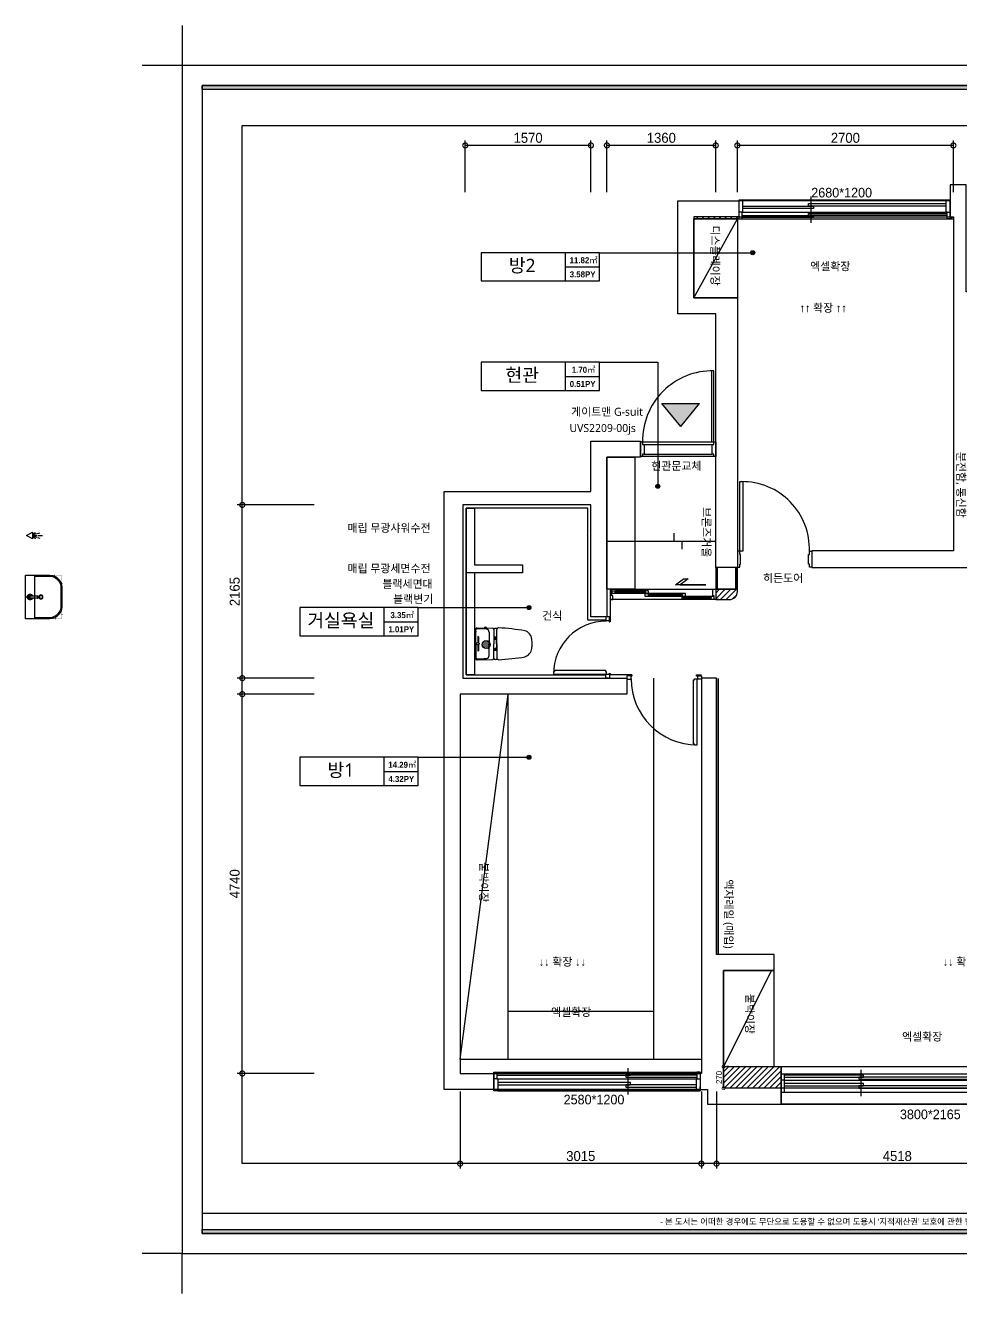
# Model space of a CAD drawing. Header units: millimetres. Extents: x 0 to 460316, y -63250 to 103204.
# Drawn here: x 55701 to 67402, y 55380 to 71230 of the extents above; entities that cross this region are included whole.
import ezdxf
from ezdxf.enums import TextEntityAlignment as Align

# ---------------------------------------------------------------- set-up
doc = ezdxf.new("R2010")
doc.units = ezdxf.units.MM
doc.header["$LTSCALE"] = 25
for name, pattern in [('DOT', [0.25, 0, -0.25]), ('HID', [2.5, 1.5, -1]), ('HIDDEN', [9.525, 6.35, -3.175])]:
    doc.linetypes.add(name, pattern=pattern)
for name, color, linetype in [('0-ELC TEXT', 7, 'Continuous'), ('03-TEXT', 3, 'Continuous'), ('03-WAL NEW', 3, 'Continuous'), ('04-WIN', 4, 'Continuous'), ('06-FUR', 6, 'Continuous'), ('07-DIM WAL', 5, 'Continuous'), ('2-con', 2, 'Continuous'), ('3.기호.계단선', 30, 'Continuous'), ('BATH', 4, 'Continuous'), ('CO-BATH', 6, 'Continuous'), ('CO-DO-FR', 7, 'Continuous'), ('CO-DOOR', 8, 'Continuous'), ('F-SYM', 7, 'Continuous'), ('fin', 5, 'Continuous'), ('FORM(YOURNAME)-11', 1, 'Continuous'), ('HL', 6, 'HIDDEN'), ('TOILET-1', 6, 'Continuous'), ('도면층4', 4, 'Continuous'), ('도면층8', 8, 'Continuous'), ('설비', 140, 'Continuous')]:
    doc.layers.add(name, color=color, linetype=linetype)
doc.styles.add('YOURNAME', font='HY울릉도M.TTF')
doc.styles.add('넥슨고딕', font='NEXONLv1GothicBold.ttf')
doc.styles.add('스타일1', font='HY울릉도M.TTF')
doc.styles.add('이윤정', font='l_10646.ttf')
doc.styles.add('코레일둥고', font='Korail_Round_Gothic_Medium.ttf')
doc.dimstyles.new('30', dxfattribs={"dimscale": 30, "dimtxt": 2.5, "dimasz": 2.5, "dimexe": 1.25, "dimexo": 2, "dimtad": 1, "dimdec": 0, "dimtxsty": '스타일1', "dimblk": 'DOTSMALL', "dimcen": 2.5, "dimclrd": 1, "dimclre": 1, "dimclrt": 7, "dimadec": 0, "dimazin": 0, "dimtfac": 1, "dimtdec": 0, "dimtix": 1, "dimtmove": 0, "dimatfit": 3, "dimldrblk": 'DOTSMALL', "dimfxl": 1.25, "dimarcsym": 0})
doc.dimstyles.new('50', dxfattribs={"dimscale": 50, "dimtxt": 2.5, "dimasz": 2.5, "dimexe": 1.25, "dimexo": 2, "dimtad": 1, "dimdec": 0, "dimtxsty": '스타일1', "dimblk": 'DOTSMALL', "dimcen": 2.5, "dimclrd": 1, "dimclre": 1, "dimclrt": 2, "dimadec": 0, "dimazin": 0, "dimtfac": 1, "dimtdec": 0, "dimtix": 1, "dimtmove": 0, "dimatfit": 3, "dimldrblk": 'DOTSMALL', "dimfxl": 1.25, "dimarcsym": 0})
pattern_1 = [(45, (41295.374, 99791.38), (-35.35534, 35.35534), [])]

# ---------------------------------------------------------------- blocks, each defined once
blk = doc.blocks.new('FORM-PLAN')
at = {"layer": 'FORM(YOURNAME)-11'}
h = blk.add_hatch(color=256, dxfattribs=at)
h.dxf.hatch_style = 1
h.paths.add_polyline_path([(-71444, 55115), (10556, 55115), (10556, 54915), (-71444, 54915)])
h.paths.add_polyline_path([(-71444, -2085), (10556, -2085), (10556, -2285), (-71444, -2285)])
at = {"layer": 'Defpoints', "color": 158}
blk.add_line((1346, -1285), (-71444, -1285), dxfattribs=at)
at = {"layer": 'Defpoints', "color": 1}
for points in [[(-72444, 58115), (-72444, 56115), (-74444, 56115)], [(-72444, -5285), (-72444, -3285), (-74444, -3285)]]:
    blk.add_lwpolyline(points, dxfattribs=at)
at = {"layer": 'Defpoints', "color": 158}
for points in [[(-71444, -2285), (10556, -2285), (10556, 55115), (-71444, 55115)], [(-69444, 53115), (-64, 53115), (-64, 1215), (-69444, 1215)]]:
    blk.add_lwpolyline(points, close=True, dxfattribs=at)
at = {"layer": 'FORM(YOURNAME)-11', "color": 250}
blk.add_lwpolyline([(-72444, -3285), (11556, -3285), (11556, 56115), (-72444, 56115)], close=True, dxfattribs=at)
at = {"layer": 'FORM(YOURNAME)-11'}
for points in [[(-71444, 55115), (10556, 55115), (10556, 54915), (-71444, 54915)], [(-71444, -2085), (10556, -2085), (10556, -2285), (-71444, -2285)]]:
    blk.add_lwpolyline(points, close=True, dxfattribs=at)
at = {"layer": 'FORM(YOURNAME)-11', "color": 1, "style": 'YOURNAME'}
blk.add_text("- 본 도서는 어떠한 경우에도 무단으로 도용할 수 없으며 도용시 '지적재산권' 보호에 관한 법률에 의거, 법적 분쟁이 발생합니다.  또한 본 도서에 관한 모든 저작권은 당사에 있습니다. -", height=300, dxfattribs=at).set_placement((-32990, -1685), align=Align.MIDDLE_CENTER)
at = {"layer": 'FORM(YOURNAME)-11', "color": 3, "style": 'YOURNAME'}
for tag, height, p in [('1', 450, (9905, 18188)), ('2', 450, (9905, 17544)), ('3', 450, (9905, 16257)), ('4', 450, (9905, 14326)), ('5', 515, (9905, 12009)), ('6', 515, (9905, 9757)), ('7', 515, (9905, 7504)), ('8', 515, (9905, 5252)), ('9', 515, (9905, 2999)), ('10', 515, (5655, 811)), ('11', 515, (9905, 747)), ('12', 515, (5655, -1441)), ('13', 515, (9905, -1441))]:
    blk.add_attdef(tag, text='', height=height, dxfattribs=at).set_placement(p, align=Align.MIDDLE_RIGHT)
blk = doc.blocks.new('AC-8')
at = {"layer": 'BATH'}
for p, q in [((-51, 54), (0, 143)), ((45, 54), (-51, 54)), ((-25, 47), (-46, 12)), ((-14, 47), (-28, -8)), ((-2, 49), (-2, -11)), ((0, 143), (45, 54)), ((10, 47), (25, -8)), ((22, 47), (43, 12)), ((-31, -16), (-41, -49)), ((-2, -27), (-2, -89)), ((28, -16), (38, -49))]:
    blk.add_line(p, q, dxfattribs=at)
blk = doc.blocks.new('B-003')
blk.add_line((0, 0), (0, -65))
at = {"layer": 'CO-BATH'}
for p, q in [((272, 0), (-272, 0)), ((272, -305), (272, 0)), ((-272, 0), (-272, -305)), ((-122, -455), (122, -455))]:
    blk.add_line(p, q, dxfattribs=at)
at = {"layer": 'CO-BATH', "color": 8}
for p, q in [((-262, -120), (-262, -295)), ((262, -120), (-262, -120)), ((-15, -156), (-15, -161)), ((-14, -151), (-14, -156)), ((-13, -60), (-13, -151)), ((12, -60), (12, -151)), ((13, -151), (13, -156)), ((14, -156), (14, -161)), ((262, -295), (262, -120)), ((-15, -161), (14, -161)), ((-112, -445), (112, -445))]:
    blk.add_line(p, q, dxfattribs=at)
at = {"layer": 'CO-BATH', "color": 251}
for p, q in [((-15, -156), (14, -156)), ((-14, -151), (13, -151))]:
    blk.add_line(p, q, dxfattribs=at)
at = {"layer": 'CO-BATH', "color": 8, "linetype": 'DOT'}
blk.add_lwpolyline([(-272, -455), (272, -455), (272, 0), (-272, 0)], close=True, dxfattribs=at)
at = {"layer": 'CO-BATH', "color": 8}
blk.add_circle((0, -195), 25, dxfattribs=at)
at = {"layer": 'CO-BATH', "color": 251}
blk.add_circle((0, -195), 20, dxfattribs=at)
at = {"layer": 'CO-BATH', "color": 8}
for centre, radius, start, end in [((0, -60), 35, 290.9248, 249.0751), ((0, -60), 12.5, 360, 180), ((-112, -295), 150, 180, 270), ((112, -295), 150, 270, 0)]:
    blk.add_arc(centre, radius, start, end, dxfattribs=at)
at = {"layer": 'CO-BATH', "color": 251}
for radius, start, end in [(30, 294.6243, 245.3757), (25, 300, 240), (18, 313.9829, 226.017)]:
    blk.add_arc((0, -60), radius, start, end, dxfattribs=at)
at = {"layer": 'CO-BATH'}
for centre, start, end in [((-122, -305), 180, 270), ((122, -305), 270, 0)]:
    blk.add_arc(centre, 150, start, end, dxfattribs=at)
blk = doc.blocks.new('_DotSmall')
at = {"color": 0, "linetype": 'ByBlock', "const_width": 0.5}
blk.add_lwpolyline([(-0.0625, 0, 1), (0.0625, 0, 1)], format="xyb", close=True, dxfattribs=at)
blk = doc.blocks.new('*D100')
at = {"layer": '07-DIM WAL', "color": 1, "lineweight": -2}
for p, q in [((64339, 57905), (64339, 56943)), ((68857, 57629), (68857, 56943)), ((68857, 57005), (64339, 57005))]:
    blk.add_line(p, q, dxfattribs=at)
at = {"layer": 'Defpoints', "color": 0}
for p in [(64339, 58005), (68857, 57729), (64339, 57005)]:
    blk.add_point(p, dxfattribs=at)
at = {"layer": '07-DIM WAL', "color": 1, "lineweight": -2, "xscale": 125, "yscale": 125, "zscale": 125, "rotation": 180}
blk.add_blockref('_DotSmall', (64339, 57005), dxfattribs=at)
at = {"layer": '07-DIM WAL', "color": 1, "lineweight": -2, "xscale": 125, "yscale": 125, "zscale": 125}
blk.add_blockref('_DotSmall', (68857, 57005), dxfattribs=at)
at = {"layer": '07-DIM WAL', "color": 2, "insert": (66598, 57099), "char_height": 125, "attachment_point": 5, "style": '스타일1'}
blk.add_mtext('4518', dxfattribs=at)
blk = doc.blocks.new('*D101')
at = {"layer": '07-DIM WAL', "color": 1, "lineweight": -2}
for p, q in [((61134, 57905), (61134, 56943)), ((64149, 57905), (64149, 56943)), ((64149, 57005), (61134, 57005))]:
    blk.add_line(p, q, dxfattribs=at)
at = {"layer": 'Defpoints', "color": 0}
for p in [(61134, 58005), (64149, 58005), (61134, 57005)]:
    blk.add_point(p, dxfattribs=at)
at = {"layer": '07-DIM WAL', "color": 1, "lineweight": -2, "xscale": 125, "yscale": 125, "zscale": 125, "rotation": 180}
blk.add_blockref('_DotSmall', (61134, 57005), dxfattribs=at)
at = {"layer": '07-DIM WAL', "color": 1, "lineweight": -2, "xscale": 125, "yscale": 125, "zscale": 125}
blk.add_blockref('_DotSmall', (64149, 57005), dxfattribs=at)
at = {"layer": '07-DIM WAL', "color": 2, "insert": (62642, 57099), "char_height": 125, "attachment_point": 5, "style": '스타일1'}
blk.add_mtext('3015', dxfattribs=at)
blk = doc.blocks.new('*D102')
at = {"layer": '07-DIM WAL', "color": 1, "lineweight": -2}
for p, q in [((59312, 62872), (58349, 62872)), ((58412, 58132), (58412, 62872)), ((59312, 58132), (58349, 58132))]:
    blk.add_line(p, q, dxfattribs=at)
at = {"layer": 'Defpoints', "color": 0}
for p in [(58412, 62872), (59412, 62872), (59412, 58132)]:
    blk.add_point(p, dxfattribs=at)
at = {"layer": '07-DIM WAL', "color": 1, "lineweight": -2, "xscale": 125, "yscale": 125, "zscale": 125}
for p, rotation in [((58412, 62872), 90), ((58412, 58132), 270)]:
    blk.add_blockref('_DotSmall', p, dxfattribs=dict(at, rotation=rotation))
at = {"layer": '07-DIM WAL', "color": 2, "insert": (58318, 60502), "char_height": 125, "attachment_point": 5, "rotation": 90, "style": '스타일1'}
blk.add_mtext('4740', dxfattribs=at)
blk = doc.blocks.new('*D103')
at = {"layer": '07-DIM WAL', "color": 1, "lineweight": -2}
for p, q in [((59312, 65237), (58349, 65237)), ((58412, 63072), (58412, 65237)), ((59312, 63072), (58349, 63072))]:
    blk.add_line(p, q, dxfattribs=at)
at = {"layer": 'Defpoints', "color": 0}
for p in [(58412, 65237), (59412, 65237), (59412, 63072)]:
    blk.add_point(p, dxfattribs=at)
at = {"layer": '07-DIM WAL', "color": 1, "lineweight": -2, "xscale": 125, "yscale": 125, "zscale": 125}
for p, rotation in [((58412, 65237), 90), ((58412, 63072), 270)]:
    blk.add_blockref('_DotSmall', p, dxfattribs=dict(at, rotation=rotation))
at = {"layer": '07-DIM WAL', "color": 2, "insert": (58318, 64154), "char_height": 125, "attachment_point": 5, "rotation": 90, "style": '스타일1'}
blk.add_mtext('2165', dxfattribs=at)
blk = doc.blocks.new('*D104')
at = {"layer": '07-DIM WAL', "color": 1, "lineweight": -2}
for p, q in [((64599, 69147), (64599, 69793)), ((67299, 69147), (67299, 69793)), ((67299, 69730), (64599, 69730))]:
    blk.add_line(p, q, dxfattribs=at)
at = {"layer": 'Defpoints', "color": 0}
for p in [(64599, 69730), (64599, 69047), (67299, 69047)]:
    blk.add_point(p, dxfattribs=at)
at = {"layer": '07-DIM WAL', "color": 1, "lineweight": -2, "xscale": 125, "yscale": 125, "zscale": 125, "rotation": 180}
blk.add_blockref('_DotSmall', (64599, 69730), dxfattribs=at)
at = {"layer": '07-DIM WAL', "color": 1, "lineweight": -2, "xscale": 125, "yscale": 125, "zscale": 125}
blk.add_blockref('_DotSmall', (67299, 69730), dxfattribs=at)
at = {"layer": '07-DIM WAL', "color": 2, "insert": (65949, 69824), "char_height": 125, "attachment_point": 5, "style": '스타일1'}
blk.add_mtext('2700', dxfattribs=at)
blk = doc.blocks.new('*D105')
at = {"layer": '07-DIM WAL', "color": 1, "lineweight": -2}
for p, q in [((62969, 69147), (62969, 69793)), ((64329, 69147), (64329, 69793)), ((64329, 69730), (62969, 69730))]:
    blk.add_line(p, q, dxfattribs=at)
at = {"layer": 'Defpoints', "color": 0}
for p in [(62969, 69730), (62969, 69047), (64329, 69047)]:
    blk.add_point(p, dxfattribs=at)
at = {"layer": '07-DIM WAL', "color": 1, "lineweight": -2, "xscale": 125, "yscale": 125, "zscale": 125, "rotation": 180}
blk.add_blockref('_DotSmall', (62969, 69730), dxfattribs=at)
at = {"layer": '07-DIM WAL', "color": 1, "lineweight": -2, "xscale": 125, "yscale": 125, "zscale": 125}
blk.add_blockref('_DotSmall', (64329, 69730), dxfattribs=at)
at = {"layer": '07-DIM WAL', "color": 2, "insert": (63649, 69824), "char_height": 125, "attachment_point": 5, "style": '스타일1'}
blk.add_mtext('1360', dxfattribs=at)
blk = doc.blocks.new('*D106')
at = {"layer": '07-DIM WAL', "color": 1, "lineweight": -2}
for p, q in [((61199, 69147), (61199, 69793)), ((62769, 69147), (62769, 69793)), ((62769, 69730), (61199, 69730))]:
    blk.add_line(p, q, dxfattribs=at)
at = {"layer": 'Defpoints', "color": 0}
for p in [(61199, 69730), (61199, 69047), (62769, 69047)]:
    blk.add_point(p, dxfattribs=at)
at = {"layer": '07-DIM WAL', "color": 1, "lineweight": -2, "xscale": 125, "yscale": 125, "zscale": 125, "rotation": 180}
blk.add_blockref('_DotSmall', (61199, 69730), dxfattribs=at)
at = {"layer": '07-DIM WAL', "color": 1, "lineweight": -2, "xscale": 125, "yscale": 125, "zscale": 125}
blk.add_blockref('_DotSmall', (62769, 69730), dxfattribs=at)
at = {"layer": '07-DIM WAL', "color": 2, "insert": (61984, 69824), "char_height": 125, "attachment_point": 5, "style": '스타일1'}
blk.add_mtext('1570', dxfattribs=at)
blk = doc.blocks.new('*D136')
at = {"layer": '07-DIM WAL', "color": 1, "lineweight": -2}
for p, q in [((64427, 58217), (64427, 57947)), ((64487, 58217), (64465, 58217)), ((64487, 57947), (64465, 57947))]:
    blk.add_line(p, q, dxfattribs=at)
at = {"layer": 'Defpoints', "color": 0}
for p in [(64427, 58217), (64427, 57947), (64427, 57947)]:
    blk.add_point(p, dxfattribs=at)
at = {"layer": '07-DIM WAL', "color": 1, "lineweight": -2, "xscale": 75, "yscale": 75, "zscale": 75}
for p, rotation in [((64427, 58217), 90), ((64427, 57947), 270)]:
    blk.add_blockref('_DotSmall', p, dxfattribs=dict(at, rotation=rotation))
at = {"layer": '07-DIM WAL', "color": 7, "insert": (64371, 58082), "char_height": 75, "attachment_point": 5, "rotation": 90, "style": '스타일1'}
blk.add_mtext('270', dxfattribs=at)

msp = doc.modelspace()

# ---------------------------------------------------------------- hatches: boundary and pattern name
at = {"layer": '0-ELC TEXT'}
h = msp.add_hatch(color=256, dxfattribs=at)
h.dxf.hatch_style = 1
edge = h.paths.add_edge_path()
edge.add_arc((64791.48, 68389.65), 25, 0, 360)
h = msp.add_hatch(color=256, dxfattribs=at)
h.dxf.hatch_style = 1
edge = h.paths.add_edge_path()
edge.add_arc((63604.93, 65470.09), 25, 0, 360)
h = msp.add_hatch(color=256, dxfattribs=at)
h.dxf.hatch_style = 1
edge = h.paths.add_edge_path()
edge.add_arc((61995.14, 63954.48), 25, 0, 360)
h = msp.add_hatch(color=256, dxfattribs=at)
h.dxf.hatch_style = 1
edge = h.paths.add_edge_path()
edge.add_arc((61995.14, 62083.55), 25, 0, 360)
at = {"layer": '03-WAL NEW'}
h = msp.add_hatch(dxfattribs=at)
h.set_pattern_fill('_USER', color=256, scale=50, angle=45, pattern_type=0)
h.set_pattern_definition([(45, (65962.963, 68711.205), (-35.3553, 35.3553), [])])
h.paths.add_polyline_path([(64619.36, 68837.13), (64054.36, 68837.13), (64054.36, 68812.13), (64619.36, 68812.13)])
h.paths.add_polyline_path([(67299.36, 68837.13), (67259.36, 68837.13), (67259.36, 68812.13), (67299.36, 68812.13)])
h = msp.add_hatch(dxfattribs=at)
h.set_pattern_fill('_USER', color=256, scale=50, angle=45, pattern_type=0)
h.set_pattern_definition(pattern_1)
edge = h.paths.add_edge_path()
edge.add_line((64599.36, 64183.82), (64329.36, 64183.82))
edge.add_line((64329.36, 64183.82), (64329.36, 64053.82))
edge.add_line((64329.36, 64053.82), (64499.36, 64053.82))
edge.add_arc((64499.36, 64153.82), 100, 270, 360)
edge.add_line((64599.36, 64153.82), (64599.36, 64183.82))
h = msp.add_hatch(dxfattribs=at)
h.set_pattern_fill('_USER', color=256, scale=50, angle=45, pattern_type=0)
h.set_pattern_definition(pattern_1)
h.paths.add_polyline_path([(64427.36, 58216.82), (65147.36, 58216.82), (65147.36, 57946.82), (64427.36, 57946.82)])
at = {"layer": '3.기호.계단선'}
h = msp.add_hatch(dxfattribs=at)
h.set_pattern_fill('CROSS', color=256, scale=50)
h.set_pattern_definition([(0, (41166.215, 99911.38), (12.5, 12.5), [6.25, -18.75]), (90, (41169.34, 99908.255), (-12.5, 12.5), [6.25, -18.75])])
edge = h.paths.add_edge_path()
edge.add_arc((61460.2, 63491.82), 50, 0, 360)
at = {"layer": '도면층4'}
msp.add_hatch(color=256, dxfattribs=at).paths.add_polyline_path([(63891.38, 66218.53), (64127.6, 66505.87), (63655.15, 66505.87)])

# ---------------------------------------------------------------- linework, layer by layer
msp.add_line((62969.36, 64783.82), (64329.36, 64783.82))
msp.add_lwpolyline([(63806.05, 64883.82), (63806.05, 64783.82), (63906.05, 64783.82), (63906.05, 64683.82)])
at = {"color": 0, "linetype": 'Continuous'}
for points in [[(64342.83, 64453.82), (64344.21, 64451.07), (64345.2, 64450.55), (64346.62, 64450)], [(64354.41, 64453.82), (64353.03, 64451.07), (64352.04, 64450.55), (64350.62, 64450)], [(64574.31, 64453.82), (64575.69, 64451.07), (64576.68, 64450.55), (64578.1, 64450)], [(64585.89, 64453.82), (64584.51, 64451.07), (64583.52, 64450.55), (64582.1, 64450)], [(64342.83, 64183.82), (64344.21, 64186.57), (64345.2, 64187.09), (64346.62, 64187.64)], [(64354.41, 64183.82), (64353.03, 64186.57), (64352.04, 64187.09), (64350.62, 64187.64)], [(64574.31, 64183.82), (64575.69, 64186.57), (64576.68, 64187.09), (64578.1, 64187.64)], [(64585.89, 64183.82), (64584.51, 64186.57), (64583.52, 64187.09), (64582.1, 64187.64)]]:
    msp.add_lwpolyline(points, dxfattribs=at)
at = {"layer": '0-ELC TEXT'}
for p, q in [((62452.58, 68035.89), (62452.58, 68389.65)), ((62877.28, 68389.65), (64791.48, 68389.65)), ((62452.58, 68212.77), (62877.28, 68212.77)), ((62452.58, 66666.16), (62452.58, 67019.92)), ((62452.58, 66843.04), (62877.28, 66843.04)), ((60186.27, 63600.72), (60186.27, 63954.48)), ((60610.96, 63954.48), (61995.14, 63954.48)), ((60186.27, 63777.6), (60610.96, 63777.6)), ((60186.27, 61729.79), (60186.27, 62083.55)), ((60610.96, 62083.55), (61995.14, 62083.55)), ((60186.27, 61906.67), (60610.96, 61906.67))]:
    msp.add_line(p, q, dxfattribs=at)
for points in [[(61395.38, 68035.89), (62877.28, 68035.89), (62877.28, 68389.65), (61395.38, 68389.65)], [(61395.38, 66666.16), (62877.28, 66666.16), (62877.28, 67019.92), (61395.38, 67019.92)], [(59129.07, 63600.72), (60610.96, 63600.72), (60610.96, 63954.48), (59129.07, 63954.48)], [(59129.07, 61729.79), (60610.96, 61729.79), (60610.96, 62083.55), (59129.07, 62083.55)]]:
    msp.add_lwpolyline(points, close=True, dxfattribs=at)
msp.add_lwpolyline([(62877.28, 67019.92), (63604.93, 67019.92), (63604.93, 65470.09)], dxfattribs=at)
for centre in [(64791.48, 68389.65), (63604.93, 65470.09), (61995.14, 63954.48), (61995.14, 62083.55)]:
    msp.add_circle(centre, 25, dxfattribs=at)
at = {"layer": '03-WAL NEW'}
for p, q in [((64619.36, 68812.13), (64054.36, 68812.13)), ((67259.36, 68812.13), (67299.36, 68812.13))]:
    msp.add_line(p, q, dxfattribs=at)
for points in [[(61209.36, 63111.82), (61209.36, 65196.82), (61314.36, 65196.82), (61314.36, 64486.82)], [(61314.36, 64486.82), (61914.36, 64486.82), (61914.36, 64386.82), (61314.36, 64386.82), (61209.36, 64386.82)], [(61314.36, 64386.82), (61314.36, 63111.82), (61209.36, 63111.82)]]:
    msp.add_lwpolyline(points, dxfattribs=at)
msp.add_lwpolyline([(64599.36, 64183.82), (64329.36, 64183.82), (64329.36, 64053.82), (64499.36, 64053.82, 0.41421356), (64599.36, 64153.82)], format="xyb", close=True, dxfattribs=at)
msp.add_lwpolyline([(64427.36, 58216.82), (65147.36, 58216.82), (65147.36, 57946.82), (64427.36, 57946.82)], close=True, dxfattribs=at)
at = {"layer": '04-WIN'}
for p, q in [((64678.34, 69047.13), (64669.36, 69047.13)), ((64669.36, 69047.13), (67209.36, 69047.13)), ((65519.36, 69092.13), (65519.36, 68762.13)), ((67200.38, 69047.13), (67209.36, 69047.13)), ((64659.36, 68897.13), (64619.36, 68897.13)), ((64659.36, 68812.13), (67219.36, 68812.13)), ((64669.36, 68897.13), (67209.36, 68897.13)), ((67219.36, 68897.13), (67259.36, 68897.13)), ((63233.79, 57869.32), (63233.79, 58199.32)), ((66147.36, 57846.82), (66147.36, 58176.82)), ((61594.36, 58064.32), (61554.36, 58064.32)), ((61594.36, 58149.32), (64094.36, 58149.32)), ((61604.36, 58064.32), (64084.36, 58064.32)), ((64094.36, 58064.32), (64134.36, 58064.32)), ((65182.36, 58126.82), (68812.36, 58126.82)), ((65187.36, 58046.82), (68807.36, 58046.82)), ((61613.34, 57914.32), (61604.36, 57914.32)), ((61604.36, 57914.32), (64084.36, 57914.32)), ((64075.38, 57914.32), (64084.36, 57914.32)), ((65187.36, 57896.82), (68807.36, 57896.82))]:
    msp.add_line(p, q, dxfattribs=at)
for points in [[(64619.36, 68812.13), (64659.36, 68812.13), (64659.36, 68897.13), (64669.36, 68897.13), (64669.36, 69047.13), (64619.36, 69047.13), (64619.36, 68997.13)], [(64669.36, 68972.13), (65549.36, 68972.13), (65549.36, 68942.13), (64669.36, 68942.13)], [(67209.36, 68972.13), (65489.36, 68972.13), (65489.36, 69002.13), (67209.36, 69002.13)], [(67259.36, 68812.13), (67219.36, 68812.13), (67219.36, 68897.13), (67209.36, 68897.13), (67209.36, 69047.13), (67259.36, 69047.13), (67259.36, 68997.13)], [(64659.36, 68852.13), (65549.36, 68852.13), (65549.36, 68827.13), (64659.36, 68827.13)], [(67219.36, 68852.13), (65489.36, 68852.13), (65489.36, 68877.13), (67219.36, 68877.13)], [(64346.62, 64453.82), (64346.62, 64183.82), (64350.62, 64183.82), (64350.62, 64453.82), (64346.62, 64453.82), (64350.62, 64453.82)], [(64582.1, 64453.82), (64582.1, 64183.82), (64578.1, 64183.82), (64578.1, 64453.82), (64582.1, 64453.82), (64578.1, 64453.82)], [(61554.36, 58149.32), (61594.36, 58149.32), (61594.36, 58064.32), (61604.36, 58064.32), (61604.36, 57914.32), (61554.36, 57914.32), (61554.36, 57964.32)], [(61594.36, 58109.32), (63263.79, 58109.32), (63263.79, 58134.32), (61594.36, 58134.32)], [(61604.36, 57989.32), (63263.79, 57989.32), (63263.79, 58019.32), (61604.36, 58019.32)], [(64094.36, 58109.32), (63203.79, 58109.32), (63203.79, 58084.32), (64094.36, 58084.32)], [(64134.36, 58149.32), (64094.36, 58149.32), (64094.36, 58064.32), (64084.36, 58064.32), (64084.36, 57914.32), (64134.36, 57914.32), (64134.36, 57964.32)], [(65147.36, 58126.82), (65182.36, 58126.82), (65182.36, 58046.82)], [(65147.36, 57956.82), (65147.36, 57896.82), (65187.36, 57896.82), (65187.36, 58046.82), (65147.36, 58046.82)], [(65182.36, 58086.82), (66177.36, 58086.82), (66177.36, 58111.82), (65182.36, 58111.82)], [(64084.36, 57989.32), (63203.79, 57989.32), (63203.79, 57959.32), (64084.36, 57959.32)], [(65187.36, 57976.82), (66177.36, 57976.82), (66177.36, 58006.82), (65187.36, 58006.82)]]:
    msp.add_lwpolyline(points, dxfattribs=at)
for points in [[(67259.36, 69047.13), (64619.36, 69047.13), (64619.36, 68812.13), (67259.36, 68812.13)], [(67259.36, 69037.13), (64619.36, 69037.13), (64619.36, 68837.13), (67259.36, 68837.13)], [(64599.36, 64453.82), (64329.36, 64453.82), (64329.36, 64183.82), (64599.36, 64183.82)], [(65147.36, 58216.82), (68847.36, 58216.82), (68847.36, 57746.82), (65147.36, 57746.82)], [(64134.36, 57914.32), (61554.36, 57914.32), (61554.36, 58149.32), (64134.36, 58149.32)], [(64134.36, 57931.82), (61554.36, 57931.82), (61554.36, 58131.82), (64134.36, 58131.82)], [(66117.36, 58086.82), (66117.36, 58061.82), (67877.36, 58061.82), (67877.36, 58086.82)], [(68947.36, 57946.82), (65147.36, 57946.82), (65147.36, 57746.82), (68947.36, 57746.82)], [(66117.36, 57976.82), (66117.36, 57946.82), (67877.36, 57946.82), (67877.36, 57976.82)]]:
    msp.add_lwpolyline(points, close=True, dxfattribs=at)
at = {"layer": '06-FUR'}
for p, q in [((64054.36, 67827.13), (64599.36, 68812.13)), ((63549.36, 63071.82), (63549.36, 58311.82)), ((64429.84, 58220.79), (65026.53, 59416.82)), ((61734.36, 58911.82), (63549.36, 58911.82)), ((61734.36, 58311.82), (64149.36, 58311.82))]:
    msp.add_line(p, q, dxfattribs=at)
for points in [[(64054.36, 68812.13), (64599.36, 68812.13), (64599.36, 67827.13), (64054.36, 67827.13)], [(62969.36, 65833.82), (63319.36, 65833.82), (63319.36, 64183.82), (62969.36, 64183.82)], [(65057.36, 59416.82), (64427.36, 59416.82), (64427.36, 58216.82), (65057.36, 58216.82)]]:
    msp.add_lwpolyline(points, close=True, dxfattribs=at)
msp.add_lwpolyline([(61134.36, 58311.82), (61734.36, 58311.82), (61734.36, 62871.82), (61134.36, 62871.82), (61134.36, 58311.82), (61734.36, 62871.82)], dxfattribs=at)
at = {"layer": '2-con'}
for p, q in [((62769.36, 65406.82), (62769.36, 66033.82)), ((62769.36, 66033.82), (63389.36, 66033.82)), ((63389.36, 66033.82), (63389.36, 65833.82)), ((63389.36, 65833.82), (62969.36, 65833.82)), ((62969.36, 65833.82), (62969.36, 63836.82)), ((60934.36, 57931.82), (60934.36, 65406.82)), ((60934.36, 65406.82), (62769.36, 65406.82)), ((62769.36, 65236.82), (61169.36, 65236.82)), ((61169.36, 65236.82), (61169.36, 63071.82)), ((62769.36, 63836.82), (62769.36, 65236.82)), ((62969.36, 63836.82), (62769.36, 63836.82)), ((63279.2, 63102.82), (63219.36, 63102.82)), ((63219.36, 63102.82), (63219.36, 63060.82)), ((63267.2, 63098.82), (63279.2, 63098.82)), ((63267.2, 63098.82), (63267.2, 63060.82)), ((63279.2, 63098.82), (63279.2, 63102.82)), ((64089.52, 63098.82), (64089.52, 63102.82)), ((64089.52, 63102.82), (64149.36, 63102.82)), ((64101.52, 63098.82), (64089.52, 63098.82)), ((64101.52, 63098.82), (64101.52, 63060.82)), ((64149.36, 63102.82), (64149.36, 63060.82)), ((61169.36, 63071.82), (63219.36, 63071.82)), ((63219.36, 63071.82), (63219.36, 62871.82)), ((63219.36, 63060.82), (63267.2, 63060.82)), ((64149.36, 63060.82), (64101.52, 63060.82)), ((64149.36, 63071.82), (64149.36, 58131.82)), ((64339.36, 63071.82), (64149.36, 63071.82)), ((64339.36, 59616.82), (64339.36, 63071.82)), ((63219.36, 62871.82), (61134.36, 62871.82)), ((61134.36, 62871.82), (61134.36, 58131.82)), ((65057.36, 59616.82), (64339.36, 59616.82)), ((65057.36, 59416.82), (65057.36, 59616.82)), ((64427.36, 57946.82), (64427.36, 59416.82)), ((64427.36, 59416.82), (65057.36, 59416.82)), ((61134.36, 58131.82), (61554.36, 58131.82)), ((61554.36, 58131.82), (61554.36, 57931.82)), ((64149.36, 58131.82), (64134.36, 58131.82)), ((64134.36, 58131.82), (64134.36, 57931.82)), ((61554.36, 57931.82), (60934.36, 57931.82)), ((64134.36, 57931.82), (64227.36, 57931.82)), ((64227.36, 57931.82), (64227.36, 57746.82)), ((65147.36, 57946.82), (64427.36, 57946.82)), ((65147.36, 57746.82), (65147.36, 57946.82)), ((64227.36, 57746.82), (65147.36, 57746.82))]:
    msp.add_line(p, q, dxfattribs=at)
for points in [[(65529.36, 64662.13), (65529.36, 64453.82), (67489.36, 64453.82), (67489.36, 66993.82), (67519.36, 66993.82), (67519.36, 67898.82), (67459.36, 67898.82), (67459.36, 69238.82), (67259.36, 69238.82), (67259.36, 68837.13), (67299.36, 68837.13), (67299.36, 64662.13), (65529.36, 64662.13)], [(64329.36, 64453.82), (64329.36, 67627.13), (63854.36, 67627.13), (63854.36, 69037.13), (64619.36, 69037.13), (64619.36, 68837.13), (64054.36, 68837.13), (64054.36, 67827.13), (64599.36, 67827.13), (64599.36, 64453.82), (64329.36, 64453.82)]]:
    msp.add_lwpolyline(points, dxfattribs=at)
at = {"layer": '3.기호.계단선', "color": 140, "linetype": 'HID', "const_width": 20}
msp.add_lwpolyline([(64359.36, 63071.82), (64359.36, 59616.82)], dxfattribs=at)
at = {"layer": '3.기호.계단선'}
msp.add_circle((61460.2, 63491.82), 50, dxfattribs=at)
at = {"layer": 'BATH'}
msp.add_lwpolyline([(62957.36, 63796.82), (62729.36, 63796.82), (62729.36, 65196.82), (61209.36, 65196.82), (61209.36, 63111.82), (62769.36, 63111.82), (62957.36, 63111.82)], dxfattribs=at)
at = {"layer": 'CO-BATH'}
msp.add_line((62714.36, 64856.82), (62714.36, 64856.82), dxfattribs=at)
at = {"layer": 'CO-DO-FR'}
for p, q in [((62999.36, 63836.66), (62957.36, 63836.66)), ((62957.36, 63836.66), (62957.36, 63788.82)), ((62995.36, 63788.82), (62957.36, 63788.82)), ((62995.36, 63788.82), (62995.36, 63776.82)), ((62995.36, 63776.82), (62999.36, 63776.82)), ((62999.36, 63776.82), (62999.36, 63836.66)), ((62995.36, 63119.66), (62957.36, 63119.66)), ((62957.36, 63071.82), (62957.36, 63119.66)), ((62995.36, 63119.66), (62995.36, 63131.66)), ((62995.36, 63131.66), (62999.36, 63131.66)), ((62999.36, 63131.66), (62999.36, 63071.82)), ((62999.36, 63071.82), (62957.36, 63071.82))]:
    msp.add_line(p, q, dxfattribs=at)
for points in [[(64599.36, 64657.97), (64599.36, 64457.97), (64629.36, 64457.97), (64629.36, 64497.97), (64639.36, 64497.97), (64639.36, 64617.97), (64629.36, 64617.97), (64629.36, 64657.97), (64599.36, 64657.97)], [(65529.36, 64657.97), (65529.36, 64457.97), (65499.36, 64457.97), (65499.36, 64497.97), (65489.36, 64497.97), (65489.36, 64617.97), (65499.36, 64617.97), (65499.36, 64657.97), (65529.36, 64657.97)]]:
    msp.add_lwpolyline(points, close=True, dxfattribs=at)
at = {"layer": 'CO-DOOR', "linetype": 'Continuous'}
for p, q in [((63414.36, 66023.81), (64274.36, 66023.81)), ((63434.36, 65993.28), (64284.36, 65993.28)), ((64304.36, 65843.83), (63414.36, 65843.83)), ((63434.36, 65873.28), (64284.36, 65873.28))]:
    msp.add_line(p, q, dxfattribs=at)
at = {"layer": 'CO-DOOR'}
for p, q in [((62300.2, 63155.66), (62312.2, 63155.66)), ((62300.2, 63155.66), (62300.2, 63123.66)), ((62300.2, 63123.66), (62961.36, 63123.66)), ((62312.2, 63170.66), (62312.2, 63155.66)), ((62312.2, 63170.66), (62949.36, 63170.66)), ((62949.36, 63170.66), (62949.36, 63155.66)), ((62949.36, 63155.66), (62961.36, 63155.66)), ((62961.36, 63155.66), (62961.36, 63123.66)), ((64050.52, 62250.5), (64050.52, 63052.82)), ((64050.52, 63052.82), (64065.52, 63052.82)), ((64065.52, 63052.82), (64065.52, 63064.82)), ((64065.52, 63064.82), (64097.52, 63064.82)), ((64097.52, 62238.5), (64097.52, 63064.82)), ((64050.52, 62250.5), (64065.52, 62250.5)), ((64065.52, 62238.5), (64065.52, 62250.5)), ((64065.52, 62238.5), (64097.52, 62238.5))]:
    msp.add_line(p, q, dxfattribs=at)
at = {"layer": 'CO-DOOR', "linetype": 'Continuous'}
msp.add_lwpolyline([(64274.36, 66913.28), (64274.36, 66023.81), (64304.36, 66023.81), (64304.36, 66913.81)], dxfattribs=at)
for points in [[(63414.36, 65873.28), (63414.36, 65843.83), (63389.36, 65843.83), (63389.36, 66023.81), (63414.36, 66023.81), (63414.36, 65993.28), (63434.36, 65993.28), (63434.36, 65873.28)], [(64284.36, 65873.28), (64284.36, 65993.28), (64304.36, 65993.28), (64304.36, 66023.81), (64329.36, 66023.81), (64329.36, 65843.83), (64304.36, 65843.83), (64304.36, 65873.28)]]:
    msp.add_lwpolyline(points, close=True, dxfattribs=at)
at = {"layer": 'CO-DOOR'}
msp.add_lwpolyline([(64669.36, 65527.97), (64669.36, 64657.97), (64629.36, 64657.97), (64629.36, 65527.97)], close=True, dxfattribs=at)
at = {"layer": 'CO-DOOR', "color": 1}
msp.add_lwpolyline([(64205.69, 64239.45), (63826.51, 64239.45), (63925.12, 64311.74), (63983.46, 64311.74), (63884.84, 64239.45), (64205.69, 64239.45)], close=True, dxfattribs=at)
at = {"layer": 'CO-DOOR', "linetype": 'Continuous'}
msp.add_arc((64289.36, 66038.29), 875.12, 89.017873, 180.948024, dxfattribs=at)
at = {"layer": 'CO-DOOR'}
for centre, radius, start, end in [((64659.36, 64687.51), 840.52, 357.985913, 90.681687), ((62961.36, 63123.66), 661.16, 90, 180), ((64097.52, 63064.82), 826.32, 180, 270)]:
    msp.add_arc(centre, radius, start, end, dxfattribs=at)
at = {"layer": 'fin', "color": 4}
for p, q in [((61329.36, 63657.55), (61329.36, 63670.04)), ((61329.36, 63657.55), (61329.36, 63645.07)), ((61330.76, 63509.8), (61330.76, 63674.41)), ((61497.95, 63647.06), (61497.95, 63501.82)), ((61555.76, 63682.18), (61555.76, 63501.82)), ((61595.02, 63501.82), (61595.02, 63681.1)), ((61330.76, 63493.84), (61330.76, 63329.23)), ((61497.95, 63356.58), (61497.95, 63501.82)), ((61555.76, 63321.46), (61555.76, 63501.82)), ((61595.02, 63501.82), (61595.02, 63322.54))]:
    msp.add_line(p, q, dxfattribs=at)
for points in [[(61330.76, 63674.41), (61330.76, 63686.82, -0.42120917), (61346.12, 63701.82), (61541.12, 63697.17, -0.00165857)], [(61555.76, 63682.18, -0.37172398), (61570.47, 63696.58, -0.00351517), (61601.39, 63695.73, -0.32054123)], [(61330.76, 63329.23), (61330.76, 63316.82, 0.42120917), (61346.12, 63301.82), (61541.12, 63306.47, 0.00165857)], [(61555.76, 63321.46, 0.37172398), (61570.47, 63307.06, 0.00351517), (61601.39, 63307.91, 0.32054123)]]:
    msp.add_lwpolyline(points, format="xyb", dxfattribs=at)
for centre, radius, start, end in [((61314.36, 63670.04), 15, 0, 90), ((61314.36, 63645.07), 15, 270, 0), ((61346.76, 63674.41), 16, 90.688406, 180), ((61358.58, 62690.48), 1000, 84.056252, 90.688406), ((61457.99, 63645.32), 40, 2.487092, 84.056252), ((61540.76, 63682.18), 15, 0, 88.634911), ((61615.02, 63681.1), 20, 87.666704, 180), ((61371.99, 59938.18), 3770.8, 81.262292, 86.292321), ((61905.42, 63546.04), 125.52, 6.575922, 71.703599), ((61628.47, 63501.82), 405.89, 0, 8.300743), ((61905.42, 63457.6), 125.52, 288.296401, 353.424078), ((61628.47, 63501.82), 405.89, 351.699257, 0), ((61346.76, 63329.23), 16, 180, 269.311594), ((61358.58, 64313.16), 1000, 269.311594, 275.943748), ((61457.99, 63358.32), 40, 275.943748, 357.512908), ((61540.76, 63321.46), 15, 271.365089, 0), ((61615.02, 63322.54), 20, 180, 272.333296), ((61371.99, 67065.46), 3770.8, 273.707679, 278.737708)]:
    msp.add_arc(centre, radius, start, end, dxfattribs=at)
at = {"layer": 'HL', "linetype": 'Continuous'}
for p, q in [((61355.36, 63588.32), (61355.36, 63510.33)), ((61362.36, 63588.32), (61362.36, 63509.3)), ((61440.72, 63706.77), (61440.72, 63699.57)), ((61444.72, 63710.77), (61456.84, 63710.77)), ((61460.84, 63706.77), (61460.84, 63699.09)), ((61324.36, 63525.82), (61314.36, 63525.82)), ((61324.36, 63477.82), (61314.36, 63477.82)), ((61324.36, 63525.82), (61324.36, 63477.82)), ((61329.11, 63508.76), (61324.36, 63514.21)), ((61329.11, 63494.88), (61324.36, 63489.43)), ((61336.11, 63513.16), (61329.11, 63508.76)), ((61329.11, 63508.76), (61329.11, 63494.88)), ((61336.11, 63490.48), (61329.11, 63494.88)), ((61370.47, 63507.81), (61336.11, 63513.16)), ((61336.11, 63513.16), (61336.11, 63490.48)), ((61370.47, 63495.83), (61336.11, 63490.48)), ((61355.36, 63493.32), (61355.36, 63415.32)), ((61362.36, 63494.35), (61362.36, 63415.32)), ((61370.47, 63507.81), (61370.47, 63495.83)), ((61587.97, 63501.82), (61587.97, 63548.14)), ((61587.97, 63501.82), (61587.97, 63455.5))]:
    msp.add_line(p, q, dxfattribs=at)
for points in [[(61595.02, 63584.38), (61570.83, 63584.38, 0.41421356), (61566.83, 63580.38), (61566.83, 63563.91, 0.41421356), (61570.83, 63559.91), (61586.4, 63559.91), (61595.02, 63559.91)], [(61586.4, 63559.91), (61586.4, 63550.14, 0.41421356), (61588.4, 63548.14), (61595.02, 63548.14)], [(61595.02, 63419.26), (61570.83, 63419.26, -0.41421356), (61566.83, 63423.26), (61566.83, 63439.73, -0.41421356), (61570.83, 63443.73), (61586.4, 63443.73), (61595.02, 63443.73)], [(61586.4, 63443.73), (61586.4, 63453.5, -0.41421356), (61588.4, 63455.5), (61595.02, 63455.5)]]:
    msp.add_lwpolyline(points, format="xyb", dxfattribs=at)
for centre in [(61580.76, 63571.82), (61580.76, 63431.82)]:
    msp.add_circle(centre, 8, dxfattribs=at)
for centre, radius, start, end in [((61358.86, 63588.32), 3.5, 0, 180), ((61444.72, 63706.77), 4, 90, 180), ((61456.84, 63706.77), 4, 0, 90), ((61358.86, 63415.32), 3.5, 180, 0)]:
    msp.add_arc(centre, radius, start, end, dxfattribs=at)
at = {"layer": '도면층4'}
for q in [(63655.15, 66505.87), (64127.6, 66505.87)]:
    msp.add_line((63891.38, 66218.53), q, dxfattribs=at)
msp.add_lwpolyline([(63655.15, 66505.87), (64127.6, 66505.87)], dxfattribs=at)
at = {"layer": '도면층8'}
for p, q in [((63009.36, 64183.82), (62969.36, 64183.82)), ((63008.36, 64183.82), (63008.36, 63776.82)), ((63008.36, 64183.82), (64368.36, 64183.82)), ((64368.36, 64053.82), (63008.36, 64053.82)), ((63445.36, 64164.84), (63074.39, 64164.84)), ((63445.36, 64129.76), (63074.39, 64129.76)), ((63905.36, 64129.76), (63459.6, 64129.76)), ((63949.79, 64094.69), (63459.6, 64094.69)), ((64264.54, 64059.61), (63908.87, 64059.61)), ((64264.54, 64094.69), (63915.51, 64094.69)), ((63008.36, 63776.82), (62999.36, 63776.82)), ((62999.36, 63131.66), (63008.36, 63131.66)), ((63008.36, 63131.66), (63008.36, 63111.82)), ((63279.2, 63111.82), (63008.36, 63111.82)), ((63279.2, 63111.82), (63279.2, 63102.82)), ((64089.52, 63102.82), (64089.52, 63111.82)), ((64089.52, 63111.82), (64149.36, 63111.82))]:
    msp.add_line(p, q, dxfattribs=at)
for points in [[(63008.36, 64064.44), (63008.36, 64053.82), (63043.44, 64053.82), (63043.44, 64101.85), (63028.74, 64101.85), (63028.74, 64183.82), (63008.36, 64183.82), (63008.36, 64064.44)], [(63074.39, 64154.07), (63077.6, 64152.46), (63078.22, 64151.3), (63078.86, 64149.64)], [(63074.39, 64140.53), (63077.6, 64142.15), (63078.22, 64143.3), (63078.86, 64144.96)], [(63078.86, 64144.96), (63440.9, 64144.96), (63440.9, 64149.64), (63078.86, 64149.64), (63078.86, 64144.96), (63078.86, 64149.64)], [(63445.36, 64154.07), (63442.15, 64152.46), (63441.53, 64151.3), (63440.9, 64149.64)], [(63445.36, 64140.53), (63442.15, 64142.15), (63441.53, 64143.3), (63440.9, 64144.96)], [(63489.79, 64119), (63493, 64117.38), (63493.62, 64116.23), (63494.26, 64114.56)], [(63489.79, 64105.45), (63493, 64107.07), (63493.62, 64108.23), (63494.26, 64109.89)], [(63494.26, 64109.89), (63900.89, 64109.89), (63900.89, 64114.56), (63494.26, 64114.56), (63494.26, 64109.89), (63494.26, 64114.56)], [(63905.36, 64119), (63902.15, 64117.38), (63901.53, 64116.23), (63900.89, 64114.56)], [(63905.36, 64105.45), (63902.15, 64107.07), (63901.53, 64108.23), (63900.89, 64109.89)], [(63919.98, 64074.81), (64268.61, 64074.81), (64268.61, 64079.49), (63919.98, 64079.49), (63919.98, 64074.81), (63919.98, 64079.49)], [(63949.79, 64083.92), (63953, 64082.3), (63953.62, 64081.15), (63954.26, 64079.49)], [(63949.79, 64070.38), (63953, 64071.99), (63953.62, 64073.15), (63954.26, 64074.81)], [(64264.54, 64083.92), (64261.33, 64082.3), (64260.72, 64081.15), (64260.08, 64079.49)], [(64264.54, 64070.38), (64261.33, 64071.99), (64260.72, 64073.15), (64260.08, 64074.81)], [(64329.36, 64178.81), (64329.36, 64053.82), (64308.97, 64053.82), (64308.97, 64099.42), (64294.28, 64099.42), (64294.28, 64183.82), (64329.36, 64183.82), (64329.36, 64178.81)]]:
    msp.add_lwpolyline(points, dxfattribs=at)
for points in [[(63074.39, 64141.46), (63074.39, 64129.76), (63033.47, 64129.76), (63033.47, 64164.84), (63074.39, 64164.84), (63074.39, 64153.15), (63067.9, 64151.07), (63067.9, 64143.53)], [(63489.79, 64164.84), (63445.36, 64164.84), (63445.36, 64153.15), (63451.85, 64151.07), (63451.85, 64143.53), (63445.36, 64141.46), (63445.36, 64129.76), (63489.79, 64129.76)], [(63489.79, 64106.38), (63489.79, 64094.69), (63448.87, 64094.69), (63448.87, 64129.76), (63489.79, 64129.76), (63489.79, 64118.07), (63483.31, 64116), (63483.31, 64108.46)], [(63949.79, 64129.76), (63905.36, 64129.76), (63905.36, 64118.07), (63911.85, 64116), (63911.85, 64108.46), (63905.36, 64106.38), (63905.36, 64094.69), (63949.79, 64094.69)], [(63949.79, 64071.3), (63949.79, 64059.61), (63908.87, 64059.61), (63908.87, 64094.69), (63949.79, 64094.69), (63949.79, 64083), (63943.31, 64080.92), (63943.31, 64073.38)], [(64308.97, 64094.69), (64264.54, 64094.69), (64264.54, 64083), (64271.03, 64080.92), (64271.03, 64073.38), (64264.54, 64071.3), (64264.54, 64059.61), (64308.97, 64059.61)]]:
    msp.add_lwpolyline(points, close=True, dxfattribs=at)

# ---------------------------------------------------------------- block references
at = {"layer": '07-DIM WAL', "xscale": -1, "rotation": 90}
msp.add_blockref('B-003', (55700.92, 64086.82), dxfattribs=at)
at = {"layer": 'F-SYM', "xscale": 0.2500000000000001, "yscale": 0.2500000000000001, "zscale": 0.2500000000000001}
msp.add_blockref('FORM-PLAN', (75772.91, 56701.52), dxfattribs=at)
at = {"layer": 'TOILET-1', "linetype": 'Continuous', "xscale": 0.873786407766195, "yscale": 0.873786407766195, "zscale": 0.873786407766195, "rotation": 90.00000000000001}
msp.add_blockref('AC-8', (55839.19, 64856.89), dxfattribs=at)

# ---------------------------------------------------------------- texts
at = {"layer": '0-ELC TEXT', "style": '이윤정'}
for s, p in [('디스플레이장', (64272.39, 68729.56)), ('붙박이장', (61379.89, 60771.56)), ('붙박이장', (64704.43, 59126.7))]:
    msp.add_text(s, height=100, rotation=270, dxfattribs=at).set_placement(p)
for s, p in [('현관문교체', (63523.28, 65674.35)), ('건식', (62159.67, 63802.08))]:
    msp.add_text(s, height=100, dxfattribs=at).set_placement(p)
at = {"layer": '03-TEXT'}
for s, height, style, p in [('방2', 166.667, '이윤정', (61910.07, 68146.02)), ('11.82㎡', 75, '넥슨고딕', (62678.24, 68257.85)), ('3.58PY', 75, '넥슨고딕', (62665.42, 68080.97)), ('현관', 166.667, '이윤정', (61910.07, 66776.29)), ('1.70㎡', 75, '넥슨고딕', (62678.24, 66888.12)), ('0.51PY', 75, '넥슨고딕', (62665.42, 66711.24)), ('거실욕실', 166.667, '이윤정', (59643.76, 63710.85)), ('3.35㎡', 75, '넥슨고딕', (60411.93, 63822.69)), ('1.01PY', 75, '넥슨고딕', (60399.11, 63645.81)), ('방1', 166.667, '이윤정', (59643.76, 61839.93)), ('14.29㎡', 75, '넥슨고딕', (60411.93, 61951.76)), ('4.32PY', 75, '넥슨고딕', (60399.11, 61774.88))]:
    msp.add_text(s, height=height, dxfattribs=dict(at, style=style)).set_placement(p, align=Align.CENTER)
at = {"layer": '04-WIN', "style": '코레일둥고'}
for s, p in [('2680*1200', (65523.03, 69079.82)), ('2580*1200', (62428.03, 57745.68)), ('3800*2165', (66631.03, 57560.68))]:
    msp.add_text(s, height=120, dxfattribs=at).set_placement(p)
at = {"layer": '3.기호.계단선'}
for s, style, p in [('엑셀확장', '코레일둥고', (65509.79, 68168.79)), ('↑↑ 확장 ↑↑', '이윤정', (65377.15, 67649.2)), ('↓↓ 확장 ↓↓', '이윤정', (62117.29, 59477.72)), ('↓↓ 확장 ↓↓', '이윤정', (67166.33, 59477.72)), ('엑셀확장', '이윤정', (62271.26, 58849.03)), ('엑셀확장', '이윤정', (66657.95, 58541.3))]:
    msp.add_text(s, height=100, dxfattribs=dict(at, style=style)).set_placement(p)
at = {"layer": '3.기호.계단선', "style": '이윤정'}
msp.add_text('분전함, 통신함', height=100, rotation=270, dxfattribs=at).set_placement((67344.32, 65899.66))
at = {"layer": '3.기호.계단선', "color": 140, "linetype": 'HID', "style": '이윤정'}
msp.add_text('액자레일 (매입)', height=100, rotation=270, dxfattribs=at).set_placement((64441.8, 60557.6))
at = {"layer": '설비', "color": 140, "style": '이윤정'}
for s, p in [('게이트맨 G-suit', (62521.92, 66351.14)), ('UVS2209-00js', (62501.02, 66147.92)), ('매립 무광샤워수전', (59727.11, 64899.21)), ('매립 무광세면수전', (59727.11, 64393.13)), ('히든도어', (64920.26, 64272.39)), ('블랙세면대', (60162.94, 64199.58)), ('블랙변기', (60297.8, 64010.87))]:
    msp.add_text(s, height=100, dxfattribs=at).set_placement(p)
msp.add_text('브론즈거울', height=100, rotation=270, dxfattribs=at).set_placement((64162.04, 65208.89))

# ---------------------------------------------------------------- dimensions: what is measured, and where the dimension line sits
at = {"layer": '07-DIM WAL'}
for base, p1, p2, picture, middle in [((61199.36, 69730.32), (62769.36, 69047.13), (61199.36, 69047.13), '*D106', (61984.36, 69824.07)), ((62969.36, 69730.32), (64329.36, 69047.13), (62969.36, 69047.13), '*D105', (63649.36, 69824.07)), ((64599.36, 69730.32), (67299.36, 69047.13), (64599.36, 69047.13), '*D104', (65949.36, 69824.07)), ((61134.36, 57005.32), (64149.36, 58005.32), (61134.36, 58005.32), '*D101', (62641.86, 57099.07)), ((64339.36, 57005.32), (68857.36, 57729.32), (64339.36, 58005.32), '*D100', (66598.36, 57099.07))]:
    dim = msp.add_linear_dim(base=base, p1=p1, p2=p2, dimstyle='50', dxfattribs=at)
    dim.commit()
    dim.dimension.update_dxf_attribs({"geometry": picture, "text_midpoint": middle})
for base, p1, p2, dimstyle, picture, middle in [((58411.86, 65236.82), (59411.86, 63071.82), (59411.86, 65236.82), '50', '*D103', (58318.11, 64154.32)), ((58411.86, 62871.82), (59411.86, 58131.82), (59411.86, 62871.82), '50', '*D102', (58318.11, 60501.82)), ((64427.36, 57946.82), (64427.36, 58216.82), (64427.36, 57946.82), '30', '*D136', (64371.11, 58081.82))]:
    dim = msp.add_linear_dim(base=base, p1=p1, p2=p2, angle=90, dimstyle=dimstyle, dxfattribs=at)
    dim.commit()
    dim.dimension.update_dxf_attribs({"geometry": picture, "text_midpoint": middle})

doc.saveas('drawing.dxf')
